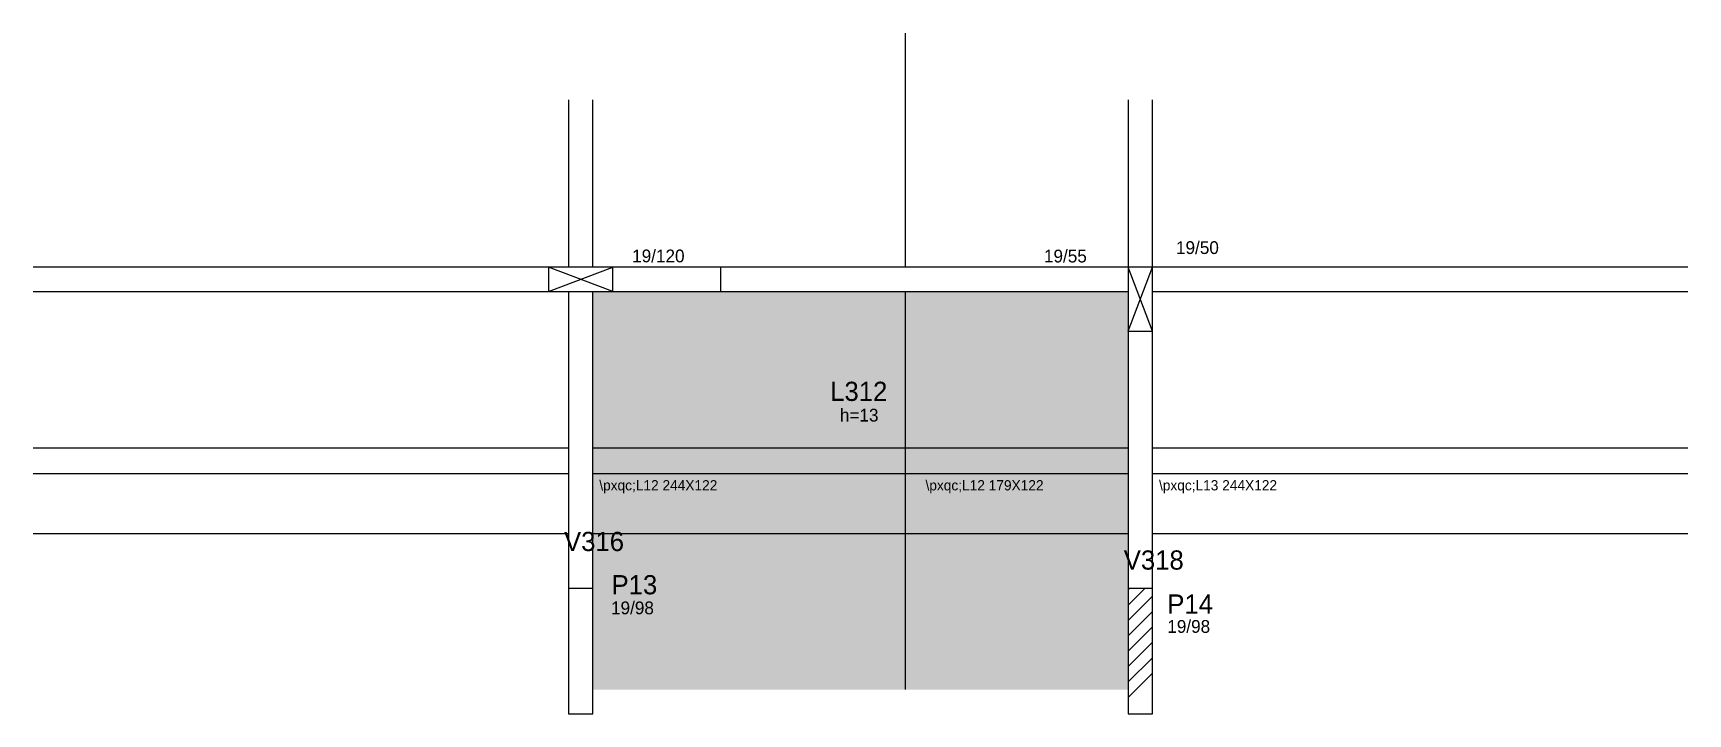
# Model space of a CAD drawing. Header units: metres. Extents: x 3604 to 4896, y 2262 to 2794.
import ezdxf

# ---------------------------------------------------------------- set-up
doc = ezdxf.new("R2010")
doc.units = ezdxf.units.M
for name, color, linetype in [('1', 7, 'Continuous'), ('3', 7, 'Continuous'), ('4', 7, 'Continuous'), ('7', 7, 'Continuous'), ('AUX00', 7, 'Continuous'), ('Hachura', 7, 'Continuous'), ('Painéis', 7, 'Continuous'), ('REAPROVEITAMENTO', 7, 'Continuous')]:
    doc.layers.add(name, color=color, linetype=linetype)

msp = doc.modelspace()

# ---------------------------------------------------------------- hatches: boundary and pattern name
at = {"layer": 'Hachura'}
h = msp.add_hatch(color=7, dxfattribs=at)
h.dxf.hatch_style = 1
h.paths.add_polyline_path([(4041.1, 2449.9), (4459.1, 2449.9), (4459.1, 2449.9), (4459.1, 2469.9), (4459.1, 2469.9), (4041.1, 2469.9), (4041.1, 2469.9), (4041.1, 2449.9)])
h = msp.add_hatch(color=7, dxfattribs=at)
h.dxf.hatch_style = 1
h.paths.add_polyline_path([(4459.1, 2449.9), (4041.1, 2449.9), (4041.1, 2449.9), (4041.1, 2402.9), (4041.1, 2402.9), (4459.1, 2402.9), (4459.1, 2402.9), (4459.1, 2449.9)])
at = {"layer": 'REAPROVEITAMENTO'}
h = msp.add_hatch(color=7, dxfattribs=at)
h.dxf.hatch_style = 1
h.paths.add_polyline_path([(4459.1, 2469.9), (4041.1, 2469.9), (4041.1, 2469.9), (4041.1, 2591.9), (4041.1, 2591.9), (4459.1, 2591.9), (4459.1, 2591.9), (4459.1, 2469.9)])
h = msp.add_hatch(color=7, dxfattribs=at)
h.dxf.hatch_style = 1
h.paths.add_polyline_path([(4459.1, 2402.9), (4041.1, 2402.9), (4041.1, 2402.9), (4041.1, 2280.9), (4041.1, 2280.9), (4459.1, 2280.9), (4459.1, 2280.9), (4459.1, 2402.9)])

# ---------------------------------------------------------------- linework, layer by layer
at = {"layer": '1', "color": 7, "lineweight": 25}
for p, q in [((4006.6, 2591.9), (4056.6, 2610.9)), ((4056.6, 2591.9), (4006.6, 2610.9)), ((4459.1, 2560.9), (4478.1, 2610.9)), ((4478.1, 2560.9), (4459.1, 2610.9))]:
    msp.add_line(p, q, dxfattribs=at)
at = {"layer": '3', "color": 7, "lineweight": 25}
for p, q in [((4141.1, 2591.9), (4141.1, 2610.9)), ((4459.1, 2347), (4472, 2359.9)), ((4459.1, 2359), (4460, 2359.9)), ((4459.1, 2335), (4478.1, 2354)), ((4459.1, 2323), (4478.1, 2342)), ((4459.1, 2310.9), (4478.1, 2329.9)), ((4459.1, 2298.9), (4478.1, 2317.9)), ((4459.1, 2286.9), (4478.1, 2305.9)), ((4459.1, 2274.9), (4478.1, 2293.9))]:
    msp.add_line(p, q, dxfattribs=at)
for points in [[(4022.1, 2741.9), (4022.1, 2610.9)], [(4041.1, 2610.9), (4041.1, 2741.9)], [(4459.1, 2741.9), (4459.1, 2610.9)], [(4478.1, 2610.9), (4478.1, 2741.9)], [(4006.6, 2610.9), (3604.1, 2610.9)], [(4459.1, 2610.9), (4056.6, 2610.9)], [(4896.1, 2610.9), (4478.1, 2610.9)], [(3604.1, 2591.9), (4006.6, 2591.9)], [(4022.1, 2591.9), (4022.1, 2359.9)], [(4041.1, 2359.9), (4041.1, 2591.9)], [(4056.6, 2591.9), (4459.1, 2591.9)], [(4459.1, 2591.9), (4459.1, 2359.9)], [(4478.1, 2591.9), (4896.1, 2591.9)], [(4478.1, 2359.9), (4478.1, 2591.9)]]:
    msp.add_lwpolyline(points, dxfattribs=at)
at = {"layer": '7', "color": 7, "lineweight": 25}
for points in [[(4006.6, 2591.9), (4056.6, 2591.9), (4056.6, 2610.9), (4006.6, 2610.9), (4006.6, 2591.9)], [(4459.1, 2560.9), (4478.1, 2560.9), (4478.1, 2610.9), (4459.1, 2610.9), (4459.1, 2560.9)], [(4022.1, 2261.9), (4041.1, 2261.9), (4041.1, 2359.9), (4022.1, 2359.9), (4022.1, 2261.9)], [(4459.1, 2261.9), (4478.1, 2261.9), (4478.1, 2359.9), (4459.1, 2359.9), (4459.1, 2261.9)]]:
    msp.add_lwpolyline(points, dxfattribs=at)
at = {"layer": 'Painéis', "color": 7, "lineweight": 25}
for p, q in [((4285.1, 2610.9), (4285.1, 2793.9)), ((4285.1, 2280.9), (4285.1, 2591.9)), ((3604.1, 2469.9), (4022.1, 2469.9)), ((4041.1, 2469.9), (4459.1, 2469.9)), ((4478.1, 2469.9), (4896.1, 2469.9)), ((3604.1, 2449.9), (4022.1, 2449.9)), ((4041.1, 2449.9), (4459.1, 2449.9)), ((4478.1, 2449.9), (4896.1, 2449.9)), ((3604.1, 2402.9), (4022.1, 2402.9)), ((4041.1, 2402.9), (4459.1, 2402.9)), ((4478.1, 2402.9), (4896.1, 2402.9))]:
    msp.add_line(p, q, dxfattribs=at)

# ---------------------------------------------------------------- texts
at = {"layer": '3', "color": 7, "lineweight": 25}
for s, p in [('19/120', (4071.8, 2614.8)), ('19/55', (4393.3, 2614.7)), ('19/50', (4496.4, 2621.3)), ('h=13', (4234, 2490.4)), ('19/98', (4055.3, 2339.8)), ('19/98', (4489.6, 2325.3))]:
    msp.add_text(s, height=10, dxfattribs=at).set_placement(p)
at = {"layer": '4', "color": 7, "lineweight": 25}
for s, p in [('L312', (4226.4, 2506.5)), ('V316', (4018.6, 2389.2)), ('V318', (4455.6, 2374.7)), ('P13', (4055.7, 2355.4)), ('P14', (4489.6, 2340.3))]:
    msp.add_text(s, height=15, dxfattribs=at).set_placement(p)
at = {"layer": 'AUX00', "color": 7, "lineweight": 25}
for s, p in [('\\pxqc;L12^J244X122', (4046.1, 2436.6)), ('\\pxqc;L12^J179X122', (4300.8, 2436.6)), ('\\pxqc;L13^J244X122', (4483.1, 2436.6))]:
    msp.add_text(s, height=8, dxfattribs=at).set_placement(p)

doc.saveas('drawing.dxf')
